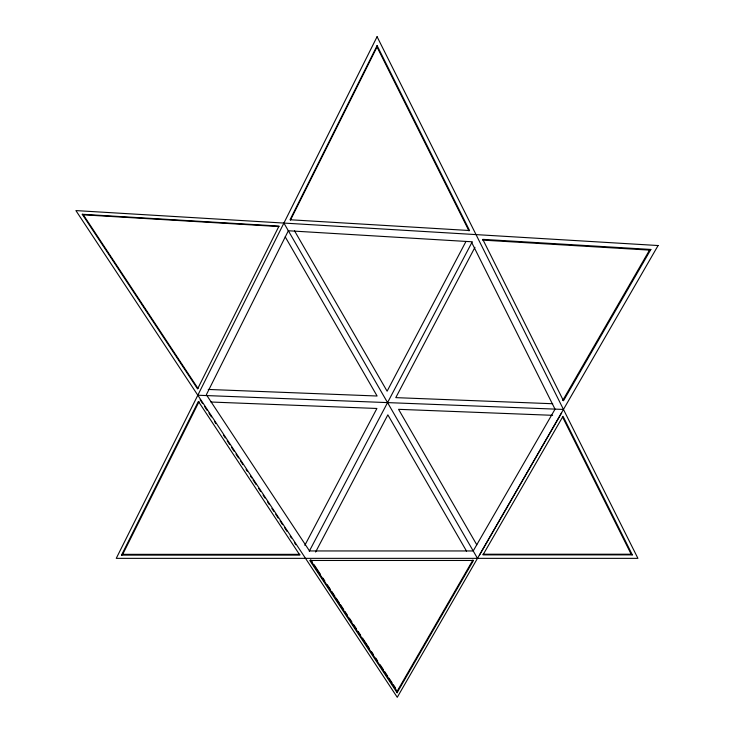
<?xml version="1.0" encoding="UTF-8"?>
<svg xmlns="http://www.w3.org/2000/svg" width="734" height="734" viewBox="0 0 734 734"><rect width="100%" height="100%" fill="white"/><g stroke="black" fill="none" stroke-linecap="round" stroke-linejoin="round"><path stroke-width="1.1" d="M290.462 220.099L377.028 46.976L377.111 45.609L469.567 230.531L290.031 219.75L377.111 45.609M121.532 555.115L198.382 401.415L299.867 555.115L121.532 555.115L122.697 554.344L199.033 401.672M304.821 545.334L376.909 408.471L210.961 402.021M465.916 241.559L387.112 391.194L294.527 230.834M309.253 551.28L472.311 241.688M474.944 247.321L395.782 397.635L552.711 403.737M315.611 552.023L387.855 414.848L466.53 551.124M562.721 400.452L649.517 250.111L650.856 249.45L563.483 400.773L482.779 239.357L650.856 249.45M397.112 692.731L473.476 560.464L309.785 560.464L397.112 692.731L397.112 691.309L472.907 560.033M479.412 555.308L561.666 412.847M483 554.225L631.185 554.225L632.323 554.876L563.024 416.279L483 554.876L632.323 554.876M122.697 554.344L299.885 554.344M208.208 389.442L377.102 396.011L285.196 236.816M197.822 395.231L563.455 409.444M552.61 415.316L398.562 409.324L476.797 544.821M82.263 214.273L279.003 226.081L197.584 388.928L82.263 214.273L83.327 214.805L278.929 226.549M482.587 240.091L649.517 250.111M83.327 214.805L198.024 388.515M310.987 560.014L312.244 561.914M314.134 564.776L320.419 574.3M322.942 578.108L324.823 580.961M327.336 584.778L330.483 589.54M331.74 591.439L334.887 596.21M336.144 598.109L339.291 602.871M340.548 604.779L343.686 609.541M344.952 611.45L347.466 615.257M349.347 618.111L351.87 621.927M353.751 624.781L356.265 628.588M358.155 631.451L360.669 635.259M362.559 638.112L369.477 648.59M371.358 651.453L373.248 654.306M375.762 658.123L377.652 660.976M380.166 664.784L383.313 669.546M384.57 671.454L387.717 676.216M388.974 678.124L392.112 682.886M393.378 684.785L395.259 687.648M310.409 559.996L397.112 691.309M200.098 399.755L202.621 403.572M204.511 406.434L207.025 410.251M208.915 413.104L211.438 416.921M214.585 421.692L215.842 423.601M223.402 435.042L225.292 437.904M227.182 440.767L229.696 444.584M231.586 447.446L234.109 451.263M235.999 454.126L238.513 457.943M240.403 460.796L242.926 464.613M246.073 469.384L247.33 471.292M250.477 476.063L251.744 477.972M253.001 479.88L256.148 484.642M258.671 488.459L260.561 491.321M263.075 495.138L264.965 498.001M267.488 501.817L269.369 504.68M271.892 508.488L273.782 511.35M275.672 514.213L278.186 518.03M280.076 520.892L282.599 524.709M284.489 527.572L287.003 531.379M290.159 536.15L291.416 538.059M294.563 542.83L295.82 544.738M283.902 223.072L477.485 558.354M562.391 416.637L631.185 554.225M377.028 46.976L468.971 230.871M377.083 36.7L116.256 558.354L637.919 558.354L377.083 36.7M288.343 230.76L206.364 394.718L309.509 550.95L473.201 550.95L555.042 409.187L471.32 241.743L288.343 230.76M658.095 245.532L397.259 697.3L75.905 210.585L658.095 245.532"/></g></svg>
